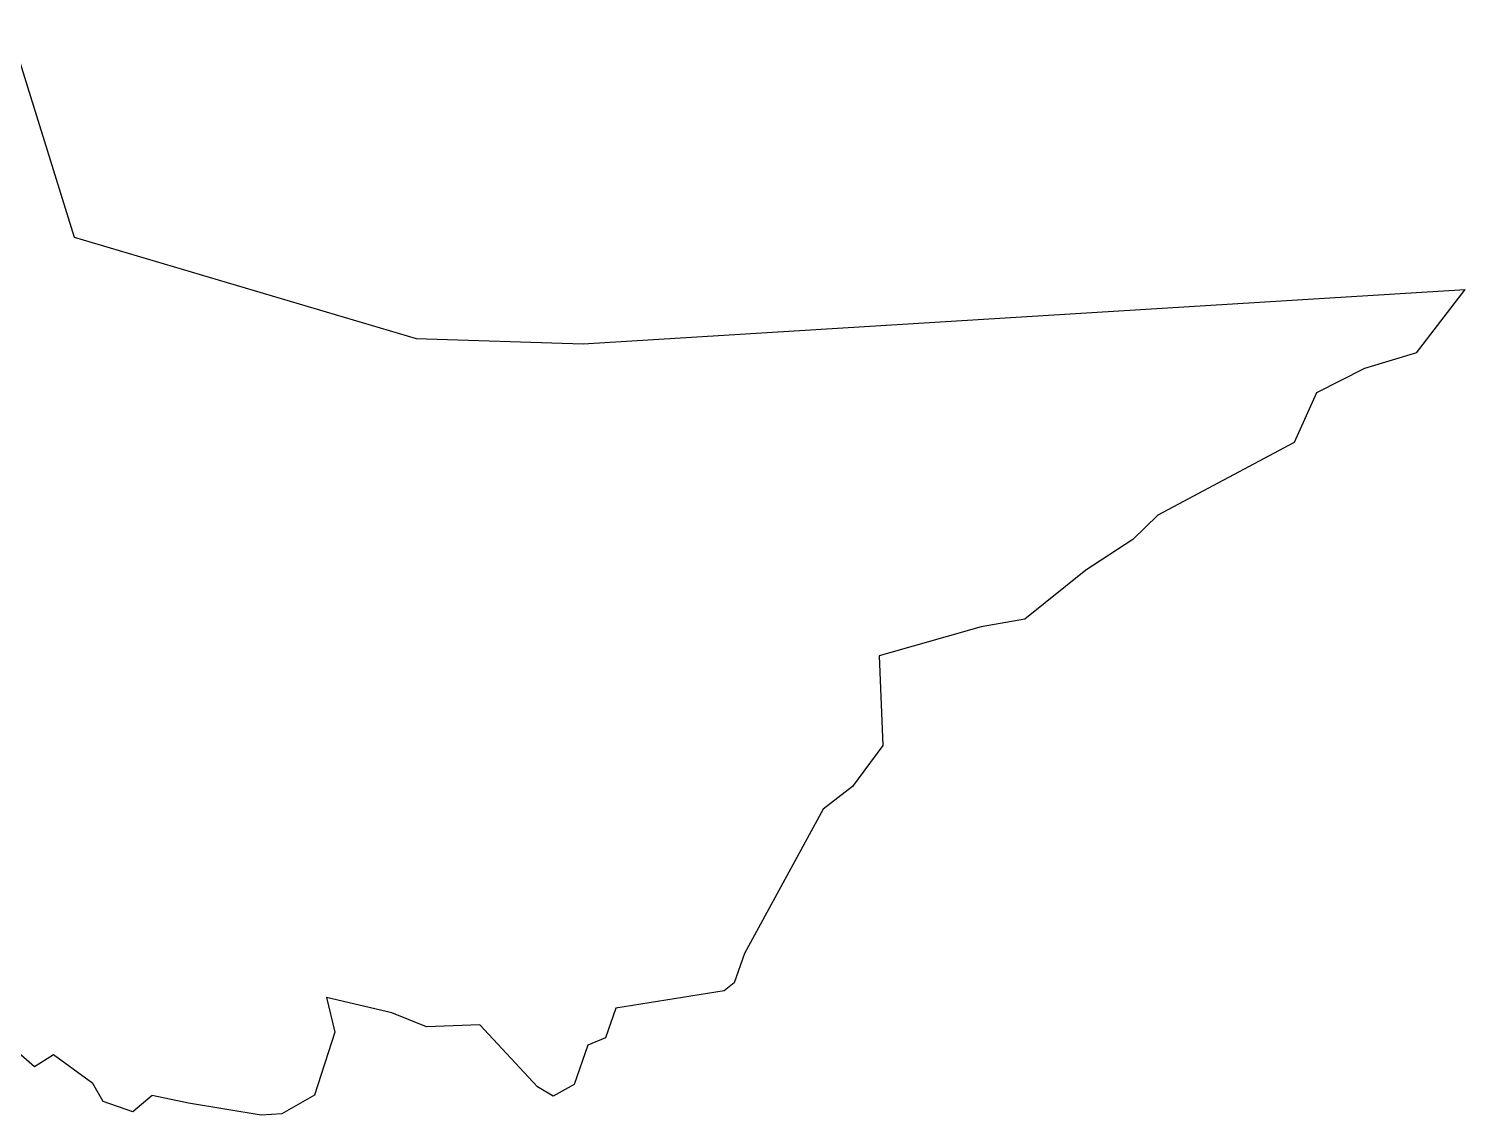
# Model space of a CAD drawing. Header units: metres. Extents: x 315415 to 321268, y 1878408 to 1883029.
# Drawn here: x 318679 to 321268, y 1878408 to 1880366 of the extents above; entities that cross this region are included whole.
import ezdxf

# ---------------------------------------------------------------- set-up
doc = ezdxf.new("R2010")
doc.units = ezdxf.units.M
doc.layers.add('VILLAGE BOUNDRY', color=10, linetype='Continuous')

msp = doc.modelspace()

# ---------------------------------------------------------------- linework, layer by layer
at = {"layer": 'VILLAGE BOUNDRY', "color": 3, "flags": 128}
msp.add_lwpolyline([(321180.5, 1879782.2), (321268.2, 1879896)], dxfattribs=at)
at = {"layer": 'VILLAGE BOUNDRY', "color": 3}
for points in [[(318644.7, 1880366, 0), (318761, 1879990.7, 0), (319377.4, 1879808, 0), (319678.6, 1879798.2, 0), (321268.2, 1879896, 0)], [(321180.5, 1879782.2, 0), (321086.9, 1879754, 0), (321000.1, 1879710.1, 0), (320959.6, 1879620.7, 0), (320714, 1879489.4, 0), (320668.9, 1879445.9, 0), (320584.1, 1879390.5, 0), (320474.6, 1879302.3, 0), (320395.8, 1879288.4, 0), (320211.7, 1879236.2, 0), (320218.7, 1879074.5, 0), (320163.8, 1879000.3, 0), (320110.9, 1878959.8, 0), (319969.2, 1878699.7, 0), (319950.4, 1878646.7, 0), (319932.7, 1878632.2, 0), (319737.2, 1878601.4, 0), (319718.7, 1878547.7, 0), (319686.6, 1878534.7, 0), (319662.1, 1878463.3, 0), (319624.3, 1878442.3, 0), (319595.9, 1878459.4, 0), (319491.9, 1878571, 0), (319395.8, 1878567.7, 0), (319333.8, 1878592.5, 0), (319216.1, 1878620.6, 0), (319230.8, 1878558.2, 0), (319194.1, 1878444.1, 0), (319135.2, 1878410.6, 0), (319097.8, 1878408.2, 0), (318967.2, 1878429.9, 0), (318901.5, 1878443.5, 0), (318866.8, 1878414.3, 0), (318813.2, 1878433.2, 0), (318794.6, 1878465.7, 0), (318723.7, 1878517.1, 0), (318689.7, 1878495.3, 0), (318587.1, 1878585.1, 0)]]:
    msp.add_polyline3d(points, dxfattribs=at)

doc.saveas('drawing.dxf')
